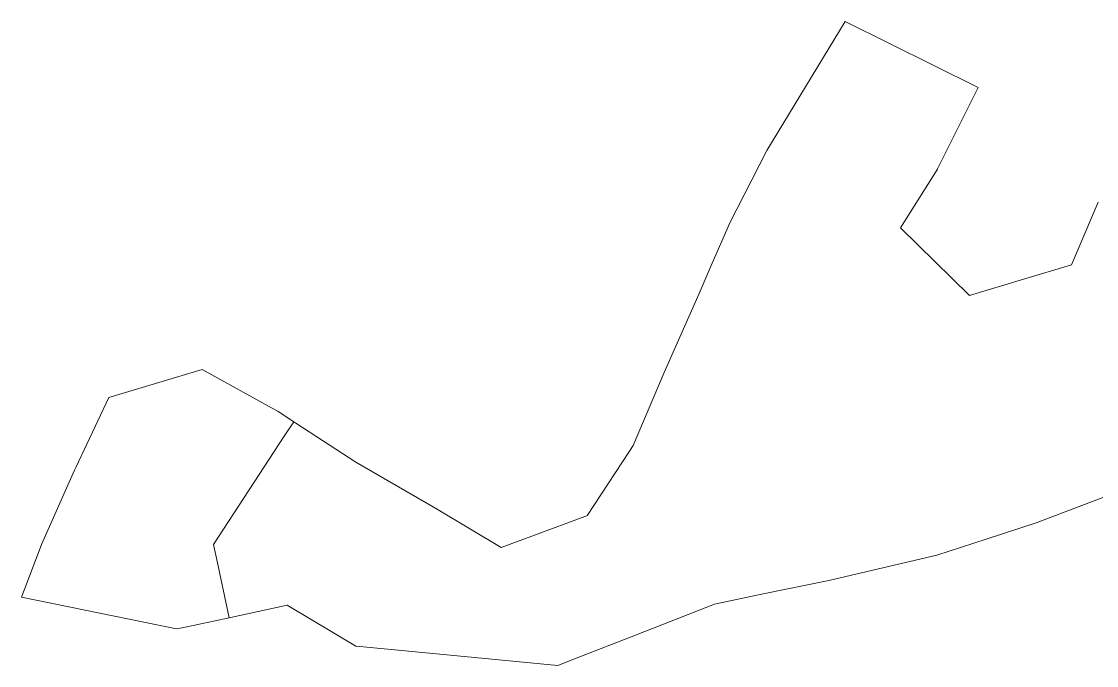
# Model space of a CAD drawing. Header units: inches. Extents: x 469775 to 470079, y 4349683 to 4349873.
# Drawn here: x 469774.72 to 469810.14, y 4349767 to 4349788.23 of the extents above; entities that cross this region are included whole.
import ezdxf

# ---------------------------------------------------------------- set-up
doc = ezdxf.new("R2010")
doc.units = ezdxf.units.IN
doc.header["$MEASUREMENT"] = 0
doc.layers.add('0.500-1.000', color=7, linetype='Continuous', lineweight=0)
doc.layers.add('1.000-1.500', color=7, linetype='Continuous', lineweight=0)

msp = doc.modelspace()

# ---------------------------------------------------------------- linework, layer by layer
at = {"layer": '0.500-1.000'}
msp.add_lwpolyline([(469811.165, 4349772.846), (469808.152, 4349771.701), (469808.152, 4349771.701), (469806.507, 4349771.165), (469804.881, 4349770.635), (469804.881, 4349770.635), (469801.321, 4349769.803), (469801.321, 4349769.803), (469801.27, 4349769.793), (469799.213, 4349769.366), (469797.553, 4349769.021), (469797.552, 4349769.021), (469794.956, 4349768.002), (469793.034, 4349767.247), (469792.394, 4349766.996), (469785.762, 4349767.632), (469785.733, 4349767.634), (469783.478, 4349768.981), (469783.477, 4349768.981), (469781.564, 4349768.572), (469781.176, 4349770.387), (469781.048, 4349770.985), (469783.38, 4349774.561), (469783.38, 4349774.561), (469783.691, 4349775.037), (469783.764, 4349774.99), (469785.737, 4349773.703), (469785.738, 4349773.703), (469788.267, 4349772.235), (469788.267, 4349772.235), (469788.447, 4349772.128), (469790.523, 4349770.888), (469791.537, 4349771.266), (469793.369, 4349771.948), (469793.37, 4349771.948), (469793.371, 4349771.95), (469794.751, 4349774.065), (469794.872, 4349774.25), (469794.872, 4349774.25), (469795.893, 4349776.661), (469795.893, 4349776.661), (469795.893, 4349776.661), (469795.894, 4349776.662), (469797.047, 4349779.268), (469797.047, 4349779.268), (469797.481, 4349780.269), (469797.957, 4349781.366), (469798.047, 4349781.574), (469799.27, 4349783.96), (469799.278, 4349783.975), (469801.858, 4349788.233), (469806.238, 4349786.06), (469806.239, 4349786.06), (469806.239, 4349786.059), (469804.9, 4349783.369), (469804.9, 4349783.368), (469803.683, 4349781.426), (469805.955, 4349779.2), (469807.701, 4349779.726), (469809.323, 4349780.214), (469810.195, 4349782.278)], dxfattribs=at)
at = {"layer": '1.000-1.500'}
msp.add_lwpolyline([(469780.011, 4349768.24), (469779.831, 4349768.202), (469779.831, 4349768.202), (469774.72, 4349769.255), (469775.369, 4349770.959), (469775.38, 4349770.989), (469776.469, 4349773.436), (469776.512, 4349773.526), (469777.594, 4349775.834), (469780.676, 4349776.758), (469783.181, 4349775.37), (469783.181, 4349775.37), (469783.691, 4349775.037), (469783.38, 4349774.561), (469783.38, 4349774.561), (469781.048, 4349770.985), (469781.176, 4349770.387), (469781.564, 4349768.572), (469780.011, 4349768.24)], close=True, dxfattribs=at)

doc.saveas('drawing.dxf')
